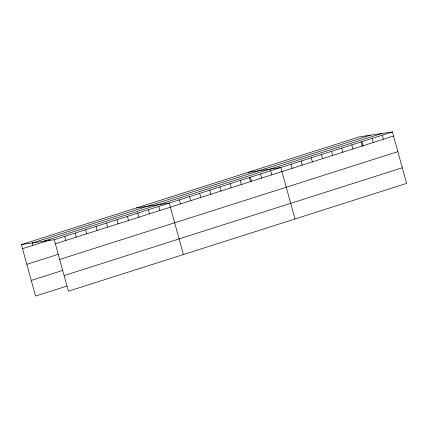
<?xml version="1.0" encoding="UTF-8"?>
<svg xmlns="http://www.w3.org/2000/svg" width="428" height="428" viewBox="0 0 428 428"><rect width="100%" height="100%" fill="white"/><g stroke="black" fill="none" stroke-linecap="round" stroke-linejoin="round"><path stroke-width="0.64" d="M21.4 244.597L359.584 136.805L392.423 131.942L406.6 183.403L68.416 291.195L54.238 239.728L21.4 244.597L35.578 296.058L66.934 286.065M32.239 242.992L370.423 135.2M43.399 241.333L381.589 133.547M22.524 248.679L50.194 239.857M54.238 239.728L392.423 131.942M55.362 243.81L393.546 136.024M26.83 264.311L58.192 254.318M59.669 259.448L397.858 151.656M31.271 280.426L62.627 270.426M64.109 275.557L402.293 167.771M247.983 172.377L280.822 167.509L294.999 218.976M136.382 207.949L169.221 203.081L183.398 254.548M382.279 135.173L383.402 139.255M372.135 138.41L373.259 142.492M361.986 141.641L363.11 145.723M361.039 142.091L362.2 146.301M351.843 144.878L352.966 148.955M341.699 148.109L342.823 152.191M331.55 151.341L332.674 155.423M321.407 154.578L322.53 158.66M311.258 157.809L312.387 161.891M301.114 161.046L302.238 165.128M290.97 164.277L292.094 168.359M270.678 170.745L271.801 174.827M260.534 173.977L261.658 178.059M250.385 177.213L251.509 181.295M249.438 177.663L250.599 181.868M240.242 180.445L241.365 184.527M230.093 183.682L231.222 187.764M219.949 186.913L221.073 190.995M209.806 190.144L210.929 194.226M199.657 193.381L200.78 197.463M189.513 196.613L190.637 200.695M179.369 199.849L180.493 203.931M158.767 206.414L159.895 210.496M148.318 209.747L149.442 213.829M137.672 212.63L138.998 217.44M127.41 216.407L128.534 220.49M116.956 219.741L118.08 223.823M106.502 223.074L107.626 227.156M96.049 226.401L97.172 230.483M85.6 229.734L86.724 233.816M75.146 233.067L76.27 237.149M64.692 236.4L65.816 240.477M32.335 243.013L32.977 245.346"/></g></svg>
